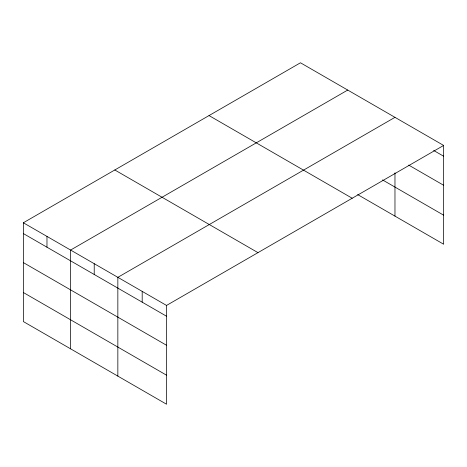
<?xml version="1.0" encoding="UTF-8"?>
<svg xmlns="http://www.w3.org/2000/svg" width="467" height="467" viewBox="0 0 467 467"><rect width="100%" height="100%" fill="white"/><g stroke="black" fill="none" stroke-linecap="round" stroke-linejoin="round"><path stroke-width="0.7" d="M443.65 145.441L300.468 62.782L23.35 222.771L23.35 321.559L166.532 404.218L166.532 305.436L443.65 145.441L443.65 244.229L357.669 194.587M347.722 90.061L70.599 250.055L70.599 348.837M394.971 117.34L117.847 277.334L117.847 376.116M433.662 150.467L443.65 156.229M408.701 165.09L443.65 185.271M382.537 179.906L443.65 215.188M209.023 115.577L352.2 198.242M114.8 169.976L257.977 252.641M23.35 222.771L166.532 305.436M23.35 233.564L166.532 316.223M23.35 262.6L166.532 345.265M23.35 292.517L166.532 375.182M394.971 172.837L394.971 216.122M142.19 291.385L142.19 302.172M94.223 263.692L94.223 274.479M46.974 236.413L46.974 247.201"/></g></svg>
